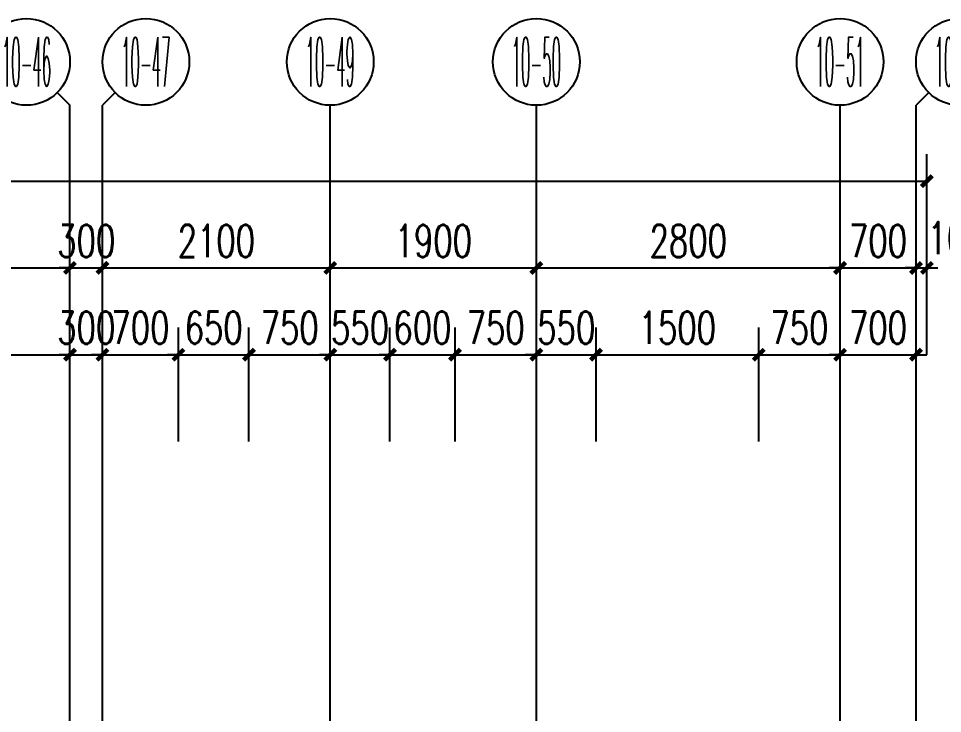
# Model space of a CAD drawing. Header units: millimetres. Extents: x 815519 to 890079, y 147095 to 251022.
# Drawn here: x 877205 to 885724, y 170687 to 177095 of the extents above; entities that cross this region are included whole.
import ezdxf
from ezdxf.enums import TextEntityAlignment as Align

# ---------------------------------------------------------------- set-up
doc = ezdxf.new("R2010")
doc.units = ezdxf.units.MM
doc.header["$LTSCALE"] = 1000
doc.linetypes.add('DOTE', pattern=[61.468, 50.8, -5.08, 0.508, -5.08])
doc.layers.get('Defpoints').update_dxf_attribs({"color": 1})
for name, color, linetype in [('AXIS', 3, 'Continuous'), ('AXIS_TEXT', 7, 'Continuous'), ('PUB_DIM', 3, 'Continuous'), ('看线', 163, 'Continuous'), ('面积框', 6, 'Continuous')]:
    doc.layers.add(name, color=color, linetype=linetype)
doc.layers.add('DOTE', color=1, linetype='DOTE', plot=False)
doc.styles.add('_TCH_AXIS', font='COMPLEX', dxfattribs={"bigfont": 'GBCBIG'})
doc.styles.add('_TCH_DIM_T3', font='SIMPLEX.shx', dxfattribs={"width": 0.7, "bigfont": 'GBCBIG.shx'})
doc.styles.add('COMPLEX', font='COMPLEX')
doc.dimstyles.new('_TCH_ARCH&&100', dxfattribs={"dimtxt": 297.5, "dimasz": 100, "dimexe": 250, "dimexo": 300, "dimgap": 100, "dimtad": 1, "dimdec": 0, "dimzin": 0, "dimdsep": 46, "dimtxsty": '_TCH_DIM_T3', "dimblk": 'ARCHTICK', "dimcen": 0.09, "dimclrt": 7, "dimazin": 2, "dimtfac": 1, "dimtdec": 0, "dimtix": 1, "dimtmove": 2, "dimatfit": 3, "dimfxl": 1, "dimtolj": 1, "dimtzin": 0, "dimarcsym": 0})

# ---------------------------------------------------------------- blocks, each defined once
blk = doc.blocks.new('_AXISO')
blk.add_circle((0, 0), 0.5)
at = {"layer": 'AXIS_TEXT', "style": 'COMPLEX', "width": 1.041667}
blk.add_attdef('A', text='', height=0.56, dxfattribs=at).set_placement((-0.25, -0.28), (0.25, -0.28), align=Align.FIT)
blk = doc.blocks.new('_ArchTick')
at = {"color": 0, "linetype": 'ByBlock', "const_width": 0.4}
blk.add_lwpolyline([(-0.5, -0.5), (0.5, 0.5)], dxfattribs=at)
blk = doc.blocks.new('*D668')
at = {"layer": 'Defpoints', "color": 0, "transparency": 16777216}
for p in [(-304373.1, 367550), (-369933.1, 366450), (-304373.1, 366450)]:
    blk.add_point(p, dxfattribs=at)
at = {"layer": 'PUB_DIM', "color": 0, "lineweight": -2, "transparency": 16777216}
for p, q in [((-369933.1, 366750), (-369933.1, 367800)), ((-304373.1, 366750), (-304373.1, 367800)), ((-369933.1, 367550), (-304373.1, 367550))]:
    blk.add_line(p, q, dxfattribs=at)
at = {"layer": 'PUB_DIM', "color": 0, "lineweight": -2, "transparency": 16777216, "xscale": 100, "yscale": 100, "zscale": 100, "rotation": 180}
blk.add_blockref('_ArchTick', (-369933.1, 367550), dxfattribs=at)
at = {"layer": 'PUB_DIM', "color": 0, "lineweight": -2, "transparency": 16777216, "xscale": 100, "yscale": 100, "zscale": 100}
blk.add_blockref('_ArchTick', (-304373.1, 367550), dxfattribs=at)
at = {"layer": 'PUB_DIM', "color": 7, "transparency": 16777216, "insert": (-337153.1, 367798.7), "char_height": 297.5, "attachment_point": 5, "style": '_TCH_DIM_T3'}
blk.add_mtext('\\A1;65560', dxfattribs=at)
blk = doc.blocks.new('*D695')
at = {"layer": 'Defpoints', "color": 0, "transparency": 16777216}
for p in [(-312273.1, 366750), (-314373.1, 365650), (-312273.1, 365650)]:
    blk.add_point(p, dxfattribs=at)
at = {"layer": 'PUB_DIM', "color": 0, "lineweight": -2, "transparency": 16777216}
for p, q in [((-314373.1, 365950), (-314373.1, 367000)), ((-312273.1, 365950), (-312273.1, 367000)), ((-314373.1, 366750), (-312273.1, 366750))]:
    blk.add_line(p, q, dxfattribs=at)
at = {"layer": 'PUB_DIM', "color": 0, "lineweight": -2, "transparency": 16777216, "xscale": 100, "yscale": 100, "zscale": 100, "rotation": 180}
blk.add_blockref('_ArchTick', (-314373.1, 366750), dxfattribs=at)
at = {"layer": 'PUB_DIM', "color": 0, "lineweight": -2, "transparency": 16777216, "xscale": 100, "yscale": 100, "zscale": 100}
blk.add_blockref('_ArchTick', (-312273.1, 366750), dxfattribs=at)
at = {"layer": 'PUB_DIM', "color": 7, "transparency": 16777216, "insert": (-313323.1, 366998.7), "char_height": 297.5, "attachment_point": 5, "style": '_TCH_DIM_T3'}
blk.add_mtext('\\A1;2100', dxfattribs=at)
blk = doc.blocks.new('*D696')
at = {"layer": 'Defpoints', "color": 0, "transparency": 16777216}
for p in [(-311973.1, 366750), (-312273.1, 365650), (-311973.1, 365650)]:
    blk.add_point(p, dxfattribs=at)
at = {"layer": 'PUB_DIM', "color": 0, "lineweight": -2, "transparency": 16777216}
for p, q in [((-312273.1, 365950), (-312273.1, 367000)), ((-311973.1, 365950), (-311973.1, 367000)), ((-312273.1, 366750), (-312373.1, 366750)), ((-312273.1, 366750), (-311973.1, 366750)), ((-311973.1, 366750), (-311873.1, 366750))]:
    blk.add_line(p, q, dxfattribs=at)
at = {"layer": 'PUB_DIM', "color": 0, "lineweight": -2, "transparency": 16777216, "xscale": 100, "yscale": 100, "zscale": 100}
blk.add_blockref('_ArchTick', (-312273.1, 366750), dxfattribs=at)
at = {"layer": 'PUB_DIM', "color": 0, "lineweight": -2, "transparency": 16777216, "xscale": 100, "yscale": 100, "zscale": 100, "rotation": 180}
blk.add_blockref('_ArchTick', (-311973.1, 366750), dxfattribs=at)
at = {"layer": 'PUB_DIM', "color": 7, "transparency": 16777216, "insert": (-312123.1, 366998.7), "char_height": 297.5, "attachment_point": 5, "style": '_TCH_DIM_T3'}
blk.add_mtext('\\A1;300', dxfattribs=at)
blk = doc.blocks.new('*D697')
at = {"layer": 'Defpoints', "color": 0, "transparency": 16777216}
for p in [(-309873.1, 366750), (-311973.1, 365650), (-309873.1, 365650)]:
    blk.add_point(p, dxfattribs=at)
at = {"layer": 'PUB_DIM', "color": 0, "lineweight": -2, "transparency": 16777216}
for p, q in [((-311973.1, 365950), (-311973.1, 367000)), ((-309873.1, 365950), (-309873.1, 367000)), ((-311973.1, 366750), (-309873.1, 366750))]:
    blk.add_line(p, q, dxfattribs=at)
at = {"layer": 'PUB_DIM', "color": 0, "lineweight": -2, "transparency": 16777216, "xscale": 100, "yscale": 100, "zscale": 100, "rotation": 180}
blk.add_blockref('_ArchTick', (-311973.1, 366750), dxfattribs=at)
at = {"layer": 'PUB_DIM', "color": 0, "lineweight": -2, "transparency": 16777216, "xscale": 100, "yscale": 100, "zscale": 100}
blk.add_blockref('_ArchTick', (-309873.1, 366750), dxfattribs=at)
at = {"layer": 'PUB_DIM', "color": 7, "transparency": 16777216, "insert": (-310923.1, 366998.7), "char_height": 297.5, "attachment_point": 5, "style": '_TCH_DIM_T3'}
blk.add_mtext('\\A1;2100', dxfattribs=at)
blk = doc.blocks.new('*D698')
at = {"layer": 'Defpoints', "color": 0, "transparency": 16777216}
for p in [(-307973.1, 366750), (-309873.1, 365650), (-307973.1, 365650)]:
    blk.add_point(p, dxfattribs=at)
at = {"layer": 'PUB_DIM', "color": 0, "lineweight": -2, "transparency": 16777216}
for p, q in [((-309873.1, 365950), (-309873.1, 367000)), ((-307973.1, 365950), (-307973.1, 367000)), ((-309873.1, 366750), (-307973.1, 366750))]:
    blk.add_line(p, q, dxfattribs=at)
at = {"layer": 'PUB_DIM', "color": 0, "lineweight": -2, "transparency": 16777216, "xscale": 100, "yscale": 100, "zscale": 100, "rotation": 180}
blk.add_blockref('_ArchTick', (-309873.1, 366750), dxfattribs=at)
at = {"layer": 'PUB_DIM', "color": 0, "lineweight": -2, "transparency": 16777216, "xscale": 100, "yscale": 100, "zscale": 100}
blk.add_blockref('_ArchTick', (-307973.1, 366750), dxfattribs=at)
at = {"layer": 'PUB_DIM', "color": 7, "transparency": 16777216, "insert": (-308923.1, 366998.7), "char_height": 297.5, "attachment_point": 5, "style": '_TCH_DIM_T3'}
blk.add_mtext('\\A1;1900', dxfattribs=at)
blk = doc.blocks.new('*D699')
at = {"layer": 'Defpoints', "color": 0, "transparency": 16777216}
for p in [(-305173.1, 366750), (-307973.1, 365650), (-305173.1, 365650)]:
    blk.add_point(p, dxfattribs=at)
at = {"layer": 'PUB_DIM', "color": 0, "lineweight": -2, "transparency": 16777216}
for p, q in [((-307973.1, 365950), (-307973.1, 367000)), ((-305173.1, 365950), (-305173.1, 367000)), ((-307973.1, 366750), (-305173.1, 366750))]:
    blk.add_line(p, q, dxfattribs=at)
at = {"layer": 'PUB_DIM', "color": 0, "lineweight": -2, "transparency": 16777216, "xscale": 100, "yscale": 100, "zscale": 100, "rotation": 180}
blk.add_blockref('_ArchTick', (-307973.1, 366750), dxfattribs=at)
at = {"layer": 'PUB_DIM', "color": 0, "lineweight": -2, "transparency": 16777216, "xscale": 100, "yscale": 100, "zscale": 100}
blk.add_blockref('_ArchTick', (-305173.1, 366750), dxfattribs=at)
at = {"layer": 'PUB_DIM', "color": 7, "transparency": 16777216, "insert": (-306573.1, 366998.7), "char_height": 297.5, "attachment_point": 5, "style": '_TCH_DIM_T3'}
blk.add_mtext('\\A1;2800', dxfattribs=at)
blk = doc.blocks.new('*D700')
at = {"layer": 'Defpoints', "color": 0, "transparency": 16777216}
for p in [(-304473.1, 366750), (-305173.1, 365650), (-304473.1, 365650)]:
    blk.add_point(p, dxfattribs=at)
at = {"layer": 'PUB_DIM', "color": 0, "lineweight": -2, "transparency": 16777216}
for p, q in [((-305173.1, 365950), (-305173.1, 367000)), ((-304473.1, 365950), (-304473.1, 367000)), ((-305173.1, 366750), (-305273.1, 366750)), ((-305173.1, 366750), (-304473.1, 366750)), ((-304473.1, 366750), (-304373.1, 366750))]:
    blk.add_line(p, q, dxfattribs=at)
at = {"layer": 'PUB_DIM', "color": 0, "lineweight": -2, "transparency": 16777216, "xscale": 100, "yscale": 100, "zscale": 100}
blk.add_blockref('_ArchTick', (-305173.1, 366750), dxfattribs=at)
at = {"layer": 'PUB_DIM', "color": 0, "lineweight": -2, "transparency": 16777216, "xscale": 100, "yscale": 100, "zscale": 100, "rotation": 180}
blk.add_blockref('_ArchTick', (-304473.1, 366750), dxfattribs=at)
at = {"layer": 'PUB_DIM', "color": 7, "transparency": 16777216, "insert": (-304823.1, 366998.7), "char_height": 297.5, "attachment_point": 5, "style": '_TCH_DIM_T3'}
blk.add_mtext('\\A1;700', dxfattribs=at)
blk = doc.blocks.new('*D701')
at = {"layer": 'Defpoints', "color": 0, "transparency": 16777216}
for p in [(-304373.1, 366750), (-304473.1, 365650), (-304373.1, 365650)]:
    blk.add_point(p, dxfattribs=at)
at = {"layer": 'PUB_DIM', "color": 0, "lineweight": -2, "transparency": 16777216}
for p, q in [((-304473.1, 365950), (-304473.1, 367000)), ((-304373.1, 365950), (-304373.1, 367000)), ((-304473.1, 366750), (-304573.1, 366750)), ((-304473.1, 366750), (-304373.1, 366750)), ((-304373.1, 366750), (-304273.1, 366750))]:
    blk.add_line(p, q, dxfattribs=at)
at = {"layer": 'PUB_DIM', "color": 0, "lineweight": -2, "transparency": 16777216, "xscale": 100, "yscale": 100, "zscale": 100}
blk.add_blockref('_ArchTick', (-304473.1, 366750), dxfattribs=at)
at = {"layer": 'PUB_DIM', "color": 0, "lineweight": -2, "transparency": 16777216, "xscale": 100, "yscale": 100, "zscale": 100, "rotation": 180}
blk.add_blockref('_ArchTick', (-304373.1, 366750), dxfattribs=at)
at = {"layer": 'PUB_DIM', "color": 7, "transparency": 16777216, "insert": (-304098.1, 367025), "char_height": 297.5, "attachment_point": 5, "style": '_TCH_DIM_T3'}
blk.add_mtext('\\A1;100', dxfattribs=at)
blk = doc.blocks.new('*D809')
at = {"layer": 'Defpoints', "color": 0, "transparency": 16777216}
for p in [(-185070, 556800), (-187170, 555700), (-185070, 555700)]:
    blk.add_point(p, dxfattribs=at)
at = {"layer": 'PUB_DIM', "color": 0, "lineweight": -2, "transparency": 16777216}
for p, q in [((-187170, 556000), (-187170, 557050)), ((-185070, 556000), (-185070, 557050)), ((-187170, 556800), (-185070, 556800))]:
    blk.add_line(p, q, dxfattribs=at)
at = {"layer": 'PUB_DIM', "color": 0, "lineweight": -2, "transparency": 16777216, "xscale": 100, "yscale": 100, "zscale": 100, "rotation": 180}
blk.add_blockref('_ArchTick', (-187170, 556800), dxfattribs=at)
at = {"layer": 'PUB_DIM', "color": 0, "lineweight": -2, "transparency": 16777216, "xscale": 100, "yscale": 100, "zscale": 100}
blk.add_blockref('_ArchTick', (-185070, 556800), dxfattribs=at)
at = {"layer": 'PUB_DIM', "color": 7, "transparency": 16777216, "insert": (-186120, 557048.7), "char_height": 297.5, "attachment_point": 5, "style": '_TCH_DIM_T3'}
blk.add_mtext('\\A1;2100', dxfattribs=at)
blk = doc.blocks.new('*D810')
at = {"layer": 'Defpoints', "color": 0, "transparency": 16777216}
for p in [(-184770, 556800), (-185070, 555700), (-184770, 555700)]:
    blk.add_point(p, dxfattribs=at)
at = {"layer": 'PUB_DIM', "color": 0, "lineweight": -2, "transparency": 16777216}
for p, q in [((-185070, 556000), (-185070, 557050)), ((-184770, 556000), (-184770, 557050)), ((-185070, 556800), (-185170, 556800)), ((-185070, 556800), (-184770, 556800)), ((-184770, 556800), (-184670, 556800))]:
    blk.add_line(p, q, dxfattribs=at)
at = {"layer": 'PUB_DIM', "color": 0, "lineweight": -2, "transparency": 16777216, "xscale": 100, "yscale": 100, "zscale": 100}
blk.add_blockref('_ArchTick', (-185070, 556800), dxfattribs=at)
at = {"layer": 'PUB_DIM', "color": 0, "lineweight": -2, "transparency": 16777216, "xscale": 100, "yscale": 100, "zscale": 100, "rotation": 180}
blk.add_blockref('_ArchTick', (-184770, 556800), dxfattribs=at)
at = {"layer": 'PUB_DIM', "color": 7, "transparency": 16777216, "insert": (-184920, 557048.7), "char_height": 297.5, "attachment_point": 5, "style": '_TCH_DIM_T3'}
blk.add_mtext('\\A1;300', dxfattribs=at)
blk = doc.blocks.new('*D811')
at = {"layer": 'Defpoints', "color": 0, "transparency": 16777216}
for p in [(-184070, 556800), (-184770, 555700), (-184070, 555700)]:
    blk.add_point(p, dxfattribs=at)
at = {"layer": 'PUB_DIM', "color": 0, "lineweight": -2, "transparency": 16777216}
for p, q in [((-184770, 556000), (-184770, 557050)), ((-184070, 556000), (-184070, 557050)), ((-184770, 556800), (-184870, 556800)), ((-184770, 556800), (-184070, 556800)), ((-184070, 556800), (-183970, 556800))]:
    blk.add_line(p, q, dxfattribs=at)
at = {"layer": 'PUB_DIM', "color": 0, "lineweight": -2, "transparency": 16777216, "xscale": 100, "yscale": 100, "zscale": 100}
blk.add_blockref('_ArchTick', (-184770, 556800), dxfattribs=at)
at = {"layer": 'PUB_DIM', "color": 0, "lineweight": -2, "transparency": 16777216, "xscale": 100, "yscale": 100, "zscale": 100, "rotation": 180}
blk.add_blockref('_ArchTick', (-184070, 556800), dxfattribs=at)
at = {"layer": 'PUB_DIM', "color": 7, "transparency": 16777216, "insert": (-184420, 557048.7), "char_height": 297.5, "attachment_point": 5, "style": '_TCH_DIM_T3'}
blk.add_mtext('\\A1;700', dxfattribs=at)
blk = doc.blocks.new('*D812')
at = {"layer": 'Defpoints', "color": 0, "transparency": 16777216}
for p in [(-183420, 556800), (-184070, 555700), (-183420, 555700)]:
    blk.add_point(p, dxfattribs=at)
at = {"layer": 'PUB_DIM', "color": 0, "lineweight": -2, "transparency": 16777216}
for p, q in [((-184070, 556000), (-184070, 557050)), ((-183420, 556000), (-183420, 557050)), ((-184070, 556800), (-184170, 556800)), ((-184070, 556800), (-183420, 556800)), ((-183420, 556800), (-183320, 556800))]:
    blk.add_line(p, q, dxfattribs=at)
at = {"layer": 'PUB_DIM', "color": 0, "lineweight": -2, "transparency": 16777216, "xscale": 100, "yscale": 100, "zscale": 100}
blk.add_blockref('_ArchTick', (-184070, 556800), dxfattribs=at)
at = {"layer": 'PUB_DIM', "color": 0, "lineweight": -2, "transparency": 16777216, "xscale": 100, "yscale": 100, "zscale": 100, "rotation": 180}
blk.add_blockref('_ArchTick', (-183420, 556800), dxfattribs=at)
at = {"layer": 'PUB_DIM', "color": 7, "transparency": 16777216, "insert": (-183745, 557048.7), "char_height": 297.5, "attachment_point": 5, "style": '_TCH_DIM_T3'}
blk.add_mtext('\\A1;650', dxfattribs=at)
blk = doc.blocks.new('*D813')
at = {"layer": 'Defpoints', "color": 0, "transparency": 16777216}
for p in [(-182670, 556800), (-183420, 555700), (-182670, 555700)]:
    blk.add_point(p, dxfattribs=at)
at = {"layer": 'PUB_DIM', "color": 0, "lineweight": -2, "transparency": 16777216}
for p, q in [((-183420, 556000), (-183420, 557050)), ((-182670, 556000), (-182670, 557050)), ((-183420, 556800), (-182670, 556800))]:
    blk.add_line(p, q, dxfattribs=at)
at = {"layer": 'PUB_DIM', "color": 0, "lineweight": -2, "transparency": 16777216, "xscale": 100, "yscale": 100, "zscale": 100, "rotation": 180}
blk.add_blockref('_ArchTick', (-183420, 556800), dxfattribs=at)
at = {"layer": 'PUB_DIM', "color": 0, "lineweight": -2, "transparency": 16777216, "xscale": 100, "yscale": 100, "zscale": 100}
blk.add_blockref('_ArchTick', (-182670, 556800), dxfattribs=at)
at = {"layer": 'PUB_DIM', "color": 7, "transparency": 16777216, "insert": (-183045, 557048.7), "char_height": 297.5, "attachment_point": 5, "style": '_TCH_DIM_T3'}
blk.add_mtext('\\A1;750', dxfattribs=at)
blk = doc.blocks.new('*D814')
at = {"layer": 'Defpoints', "color": 0, "transparency": 16777216}
for p in [(-182120, 556800), (-182670, 555700), (-182120, 555700)]:
    blk.add_point(p, dxfattribs=at)
at = {"layer": 'PUB_DIM', "color": 0, "lineweight": -2, "transparency": 16777216}
for p, q in [((-182670, 556000), (-182670, 557050)), ((-182120, 556000), (-182120, 557050)), ((-182670, 556800), (-182770, 556800)), ((-182670, 556800), (-182120, 556800)), ((-182120, 556800), (-182020, 556800))]:
    blk.add_line(p, q, dxfattribs=at)
at = {"layer": 'PUB_DIM', "color": 0, "lineweight": -2, "transparency": 16777216, "xscale": 100, "yscale": 100, "zscale": 100}
blk.add_blockref('_ArchTick', (-182670, 556800), dxfattribs=at)
at = {"layer": 'PUB_DIM', "color": 0, "lineweight": -2, "transparency": 16777216, "xscale": 100, "yscale": 100, "zscale": 100, "rotation": 180}
blk.add_blockref('_ArchTick', (-182120, 556800), dxfattribs=at)
at = {"layer": 'PUB_DIM', "color": 7, "transparency": 16777216, "insert": (-182395, 557048.7), "char_height": 297.5, "attachment_point": 5, "style": '_TCH_DIM_T3'}
blk.add_mtext('\\A1;550', dxfattribs=at)
blk = doc.blocks.new('*D815')
at = {"layer": 'Defpoints', "color": 0, "transparency": 16777216}
for p in [(-181520, 556800), (-182120, 555700), (-181520, 555700)]:
    blk.add_point(p, dxfattribs=at)
at = {"layer": 'PUB_DIM', "color": 0, "lineweight": -2, "transparency": 16777216}
for p, q in [((-182120, 556000), (-182120, 557050)), ((-181520, 556000), (-181520, 557050)), ((-182120, 556800), (-182220, 556800)), ((-182120, 556800), (-181520, 556800)), ((-181520, 556800), (-181420, 556800))]:
    blk.add_line(p, q, dxfattribs=at)
at = {"layer": 'PUB_DIM', "color": 0, "lineweight": -2, "transparency": 16777216, "xscale": 100, "yscale": 100, "zscale": 100}
blk.add_blockref('_ArchTick', (-182120, 556800), dxfattribs=at)
at = {"layer": 'PUB_DIM', "color": 0, "lineweight": -2, "transparency": 16777216, "xscale": 100, "yscale": 100, "zscale": 100, "rotation": 180}
blk.add_blockref('_ArchTick', (-181520, 556800), dxfattribs=at)
at = {"layer": 'PUB_DIM', "color": 7, "transparency": 16777216, "insert": (-181820, 557048.7), "char_height": 297.5, "attachment_point": 5, "style": '_TCH_DIM_T3'}
blk.add_mtext('\\A1;600', dxfattribs=at)
blk = doc.blocks.new('*D816')
at = {"layer": 'Defpoints', "color": 0, "transparency": 16777216}
for p in [(-180770, 556800), (-181520, 555700), (-180770, 555700)]:
    blk.add_point(p, dxfattribs=at)
at = {"layer": 'PUB_DIM', "color": 0, "lineweight": -2, "transparency": 16777216}
for p, q in [((-181520, 556000), (-181520, 557050)), ((-180770, 556000), (-180770, 557050)), ((-181520, 556800), (-180770, 556800))]:
    blk.add_line(p, q, dxfattribs=at)
at = {"layer": 'PUB_DIM', "color": 0, "lineweight": -2, "transparency": 16777216, "xscale": 100, "yscale": 100, "zscale": 100, "rotation": 180}
blk.add_blockref('_ArchTick', (-181520, 556800), dxfattribs=at)
at = {"layer": 'PUB_DIM', "color": 0, "lineweight": -2, "transparency": 16777216, "xscale": 100, "yscale": 100, "zscale": 100}
blk.add_blockref('_ArchTick', (-180770, 556800), dxfattribs=at)
at = {"layer": 'PUB_DIM', "color": 7, "transparency": 16777216, "insert": (-181145, 557048.7), "char_height": 297.5, "attachment_point": 5, "style": '_TCH_DIM_T3'}
blk.add_mtext('\\A1;750', dxfattribs=at)
blk = doc.blocks.new('*D817')
at = {"layer": 'Defpoints', "color": 0, "transparency": 16777216}
for p in [(-180220, 556800), (-180770, 555700), (-180220, 555700)]:
    blk.add_point(p, dxfattribs=at)
at = {"layer": 'PUB_DIM', "color": 0, "lineweight": -2, "transparency": 16777216}
for p, q in [((-180770, 556000), (-180770, 557050)), ((-180220, 556000), (-180220, 557050)), ((-180770, 556800), (-180870, 556800)), ((-180770, 556800), (-180220, 556800)), ((-180220, 556800), (-180120, 556800))]:
    blk.add_line(p, q, dxfattribs=at)
at = {"layer": 'PUB_DIM', "color": 0, "lineweight": -2, "transparency": 16777216, "xscale": 100, "yscale": 100, "zscale": 100}
blk.add_blockref('_ArchTick', (-180770, 556800), dxfattribs=at)
at = {"layer": 'PUB_DIM', "color": 0, "lineweight": -2, "transparency": 16777216, "xscale": 100, "yscale": 100, "zscale": 100, "rotation": 180}
blk.add_blockref('_ArchTick', (-180220, 556800), dxfattribs=at)
at = {"layer": 'PUB_DIM', "color": 7, "transparency": 16777216, "insert": (-180495, 557048.7), "char_height": 297.5, "attachment_point": 5, "style": '_TCH_DIM_T3'}
blk.add_mtext('\\A1;550', dxfattribs=at)
blk = doc.blocks.new('*D818')
at = {"layer": 'Defpoints', "color": 0, "transparency": 16777216}
for p in [(-178720, 556800), (-180220, 555700), (-178720, 555700)]:
    blk.add_point(p, dxfattribs=at)
at = {"layer": 'PUB_DIM', "color": 0, "lineweight": -2, "transparency": 16777216}
for p, q in [((-180220, 556000), (-180220, 557050)), ((-178720, 556000), (-178720, 557050)), ((-180220, 556800), (-178720, 556800))]:
    blk.add_line(p, q, dxfattribs=at)
at = {"layer": 'PUB_DIM', "color": 0, "lineweight": -2, "transparency": 16777216, "xscale": 100, "yscale": 100, "zscale": 100, "rotation": 180}
blk.add_blockref('_ArchTick', (-180220, 556800), dxfattribs=at)
at = {"layer": 'PUB_DIM', "color": 0, "lineweight": -2, "transparency": 16777216, "xscale": 100, "yscale": 100, "zscale": 100}
blk.add_blockref('_ArchTick', (-178720, 556800), dxfattribs=at)
at = {"layer": 'PUB_DIM', "color": 7, "transparency": 16777216, "insert": (-179470, 557048.7), "char_height": 297.5, "attachment_point": 5, "style": '_TCH_DIM_T3'}
blk.add_mtext('\\A1;1500', dxfattribs=at)
blk = doc.blocks.new('*D819')
at = {"layer": 'Defpoints', "color": 0, "transparency": 16777216}
for p in [(-177970, 556800), (-178720, 555700), (-177970, 555700)]:
    blk.add_point(p, dxfattribs=at)
at = {"layer": 'PUB_DIM', "color": 0, "lineweight": -2, "transparency": 16777216}
for p, q in [((-178720, 556000), (-178720, 557050)), ((-177970, 556000), (-177970, 557050)), ((-178720, 556800), (-177970, 556800))]:
    blk.add_line(p, q, dxfattribs=at)
at = {"layer": 'PUB_DIM', "color": 0, "lineweight": -2, "transparency": 16777216, "xscale": 100, "yscale": 100, "zscale": 100, "rotation": 180}
blk.add_blockref('_ArchTick', (-178720, 556800), dxfattribs=at)
at = {"layer": 'PUB_DIM', "color": 0, "lineweight": -2, "transparency": 16777216, "xscale": 100, "yscale": 100, "zscale": 100}
blk.add_blockref('_ArchTick', (-177970, 556800), dxfattribs=at)
at = {"layer": 'PUB_DIM', "color": 7, "transparency": 16777216, "insert": (-178345, 557048.7), "char_height": 297.5, "attachment_point": 5, "style": '_TCH_DIM_T3'}
blk.add_mtext('\\A1;750', dxfattribs=at)
blk = doc.blocks.new('*D820')
at = {"layer": 'Defpoints', "color": 0, "transparency": 16777216}
for p in [(-177270, 556800), (-177970, 555700), (-177270, 555700)]:
    blk.add_point(p, dxfattribs=at)
at = {"layer": 'PUB_DIM', "color": 0, "lineweight": -2, "transparency": 16777216}
for p, q in [((-177970, 556000), (-177970, 557050)), ((-177270, 556000), (-177270, 557050)), ((-177970, 556800), (-178070, 556800)), ((-177970, 556800), (-177270, 556800)), ((-177270, 556800), (-177170, 556800))]:
    blk.add_line(p, q, dxfattribs=at)
at = {"layer": 'PUB_DIM', "color": 0, "lineweight": -2, "transparency": 16777216, "xscale": 100, "yscale": 100, "zscale": 100}
blk.add_blockref('_ArchTick', (-177970, 556800), dxfattribs=at)
at = {"layer": 'PUB_DIM', "color": 0, "lineweight": -2, "transparency": 16777216, "xscale": 100, "yscale": 100, "zscale": 100, "rotation": 180}
blk.add_blockref('_ArchTick', (-177270, 556800), dxfattribs=at)
at = {"layer": 'PUB_DIM', "color": 7, "transparency": 16777216, "insert": (-177620, 557048.7), "char_height": 297.5, "attachment_point": 5, "style": '_TCH_DIM_T3'}
blk.add_mtext('\\A1;700', dxfattribs=at)
blk = doc.blocks.new('10#标准层轴网')
at = {"layer": 'AXIS'}
for p, q in [((-312390.2, 368367.2), (-312273.1, 368250)), ((-311855.9, 368367.2), (-311973.1, 368250)), ((-304355.9, 368367.2), (-304473.1, 368250)), ((-312273.1, 365950), (-312273.1, 368250)), ((-311973.1, 365950), (-311973.1, 368250)), ((-309873.1, 365950), (-309873.1, 368250)), ((-307973.1, 365950), (-307973.1, 368250)), ((-305173.1, 365950), (-305173.1, 368250)), ((-304473.1, 365950), (-304473.1, 368250))]:
    blk.add_line(p, q, dxfattribs=at)
at = {"layer": 'DOTE'}
for p, q in [((-312273.1, 359150), (-312273.1, 365950)), ((-311973.1, 356450), (-311973.1, 365950)), ((-309873.1, 356450), (-309873.1, 365950)), ((-307973.1, 342150), (-307973.1, 365950)), ((-305173.1, 353750), (-305173.1, 365950)), ((-304473.1, 342150), (-304473.1, 365950))]:
    blk.add_line(p, q, dxfattribs=at)
at = {"layer": 'AXIS'}
ref = blk.add_blockref('_AXISO', (-312673.1, 368650), dxfattribs=dict(at, xscale=800, yscale=800, zscale=800))
ref.add_attrib('A', '10-46', dxfattribs={"layer": 'AXIS_TEXT', "height": 452.55, "style": '_TCH_AXIS', "width": 0.21875}).set_placement((-312899.4, 368423.7), (-312446.8, 368423.7), align=Align.FIT)
ref = blk.add_blockref('_AXISO', (-311573.1, 368650), dxfattribs=dict(at, xscale=800, yscale=800, zscale=800))
ref.add_attrib('A', '10-47', dxfattribs={"layer": 'AXIS_TEXT', "height": 452.55, "style": '_TCH_AXIS', "width": 0.21875}).set_placement((-311799.4, 368423.7), (-311346.8, 368423.7), align=Align.FIT)
ref = blk.add_blockref('_AXISO', (-309873.1, 368650), dxfattribs=dict(at, xscale=800, yscale=800, zscale=800))
ref.add_attrib('A', '10-49', dxfattribs={"layer": 'AXIS_TEXT', "height": 452.55, "style": '_TCH_AXIS', "width": 0.21875}).set_placement((-310099.4, 368423.7), (-309646.8, 368423.7), align=Align.FIT)
ref = blk.add_blockref('_AXISO', (-307973.1, 368650), dxfattribs=dict(at, xscale=800, yscale=800, zscale=800))
ref.add_attrib('A', '10-50', dxfattribs={"layer": 'AXIS_TEXT', "height": 452.55, "style": '_TCH_AXIS', "width": 0.221053}).set_placement((-308199.4, 368423.8), (-307746.8, 368423.8), align=Align.FIT)
ref = blk.add_blockref('_AXISO', (-305173.1, 368650), dxfattribs=dict(at, xscale=800, yscale=800, zscale=800))
ref.add_attrib('A', '10-51', dxfattribs={"layer": 'AXIS_TEXT', "height": 452.55, "style": '_TCH_AXIS', "width": 0.233333}).set_placement((-305399.4, 368423.7), (-304946.8, 368423.7), align=Align.FIT)
ref = blk.add_blockref('_AXISO', (-304073.1, 368650), dxfattribs=dict(at, xscale=800, yscale=800, zscale=800))
ref.add_attrib('A', '10-52', dxfattribs={"layer": 'AXIS_TEXT', "height": 452.55, "style": '_TCH_AXIS', "width": 0.221053}).set_placement((-304299.4, 368423.7), (-303846.8, 368423.7), align=Align.FIT)
at = {"layer": 'PUB_DIM'}
for p1, p2, picture, middle in [((-369933.1, 366450), (-304373.1, 366450), '*D668', (-337153.1, 367798.7)), ((-314373.1, 365650), (-312273.1, 365650), '*D695', (-313323.1, 366998.7)), ((-312273.1, 365650), (-311973.1, 365650), '*D696', (-312123.1, 366998.7)), ((-311973.1, 365650), (-309873.1, 365650), '*D697', (-310923.1, 366998.7)), ((-309873.1, 365650), (-307973.1, 365650), '*D698', (-308923.1, 366998.7)), ((-307973.1, 365650), (-305173.1, 365650), '*D699', (-306573.1, 366998.7)), ((-305173.1, 365650), (-304473.1, 365650), '*D700', (-304823.1, 366998.7))]:
    dim = blk.add_aligned_dim(p1=p1, p2=p2, distance=1100, dimstyle='_TCH_ARCH&&100', dxfattribs=at)
    dim.commit()
    dim.dimension.update_dxf_attribs({"geometry": picture, "text_midpoint": middle})
dim = blk.add_linear_dim(base=(-304373.1, 366750), p1=(-304473.1, 365650), p2=(-304373.1, 365650), angle=0, dimstyle='_TCH_ARCH&&100', dxfattribs=at)
dim.commit()
dim.dimension.update_dxf_attribs({"geometry": '*D701', "text_midpoint": (-304098.1, 367025), "dimtype": 129})
blk = doc.blocks.new('10#尺寸标注-0')
at = {"layer": 'PUB_DIM', "color": 112}
for p1, p2, picture, middle in [((-187170, 555700), (-185070, 555700), '*D809', (-186120, 557048.7)), ((-185070, 555700), (-184770, 555700), '*D810', (-184920, 557048.7)), ((-184770, 555700), (-184070, 555700), '*D811', (-184420, 557048.7)), ((-184070, 555700), (-183420, 555700), '*D812', (-183745, 557048.7)), ((-183420, 555700), (-182670, 555700), '*D813', (-183045, 557048.7)), ((-182670, 555700), (-182120, 555700), '*D814', (-182395, 557048.7)), ((-182120, 555700), (-181520, 555700), '*D815', (-181820, 557048.7)), ((-181520, 555700), (-180770, 555700), '*D816', (-181145, 557048.7)), ((-180770, 555700), (-180220, 555700), '*D817', (-180495, 557048.7)), ((-180220, 555700), (-178720, 555700), '*D818', (-179470, 557048.7)), ((-178720, 555700), (-177970, 555700), '*D819', (-178345, 557048.7)), ((-177970, 555700), (-177270, 555700), '*D820', (-177620, 557048.7))]:
    dim = blk.add_aligned_dim(p1=p1, p2=p2, distance=1100, dimstyle='_TCH_ARCH&&100', dxfattribs=at)
    dim.commit()
    dim.dimension.update_dxf_attribs({"geometry": picture, "text_midpoint": middle})

msp = doc.modelspace()

# ---------------------------------------------------------------- block references
at = {"layer": '看线'}
msp.add_blockref('10#标准层轴网', (1189952.5, -191954.6), dxfattribs=at)
at = {"layer": '面积框'}
msp.add_blockref('10#尺寸标注-0', (1062749.5, -382804.6), dxfattribs=at)

doc.saveas('drawing.dxf')
